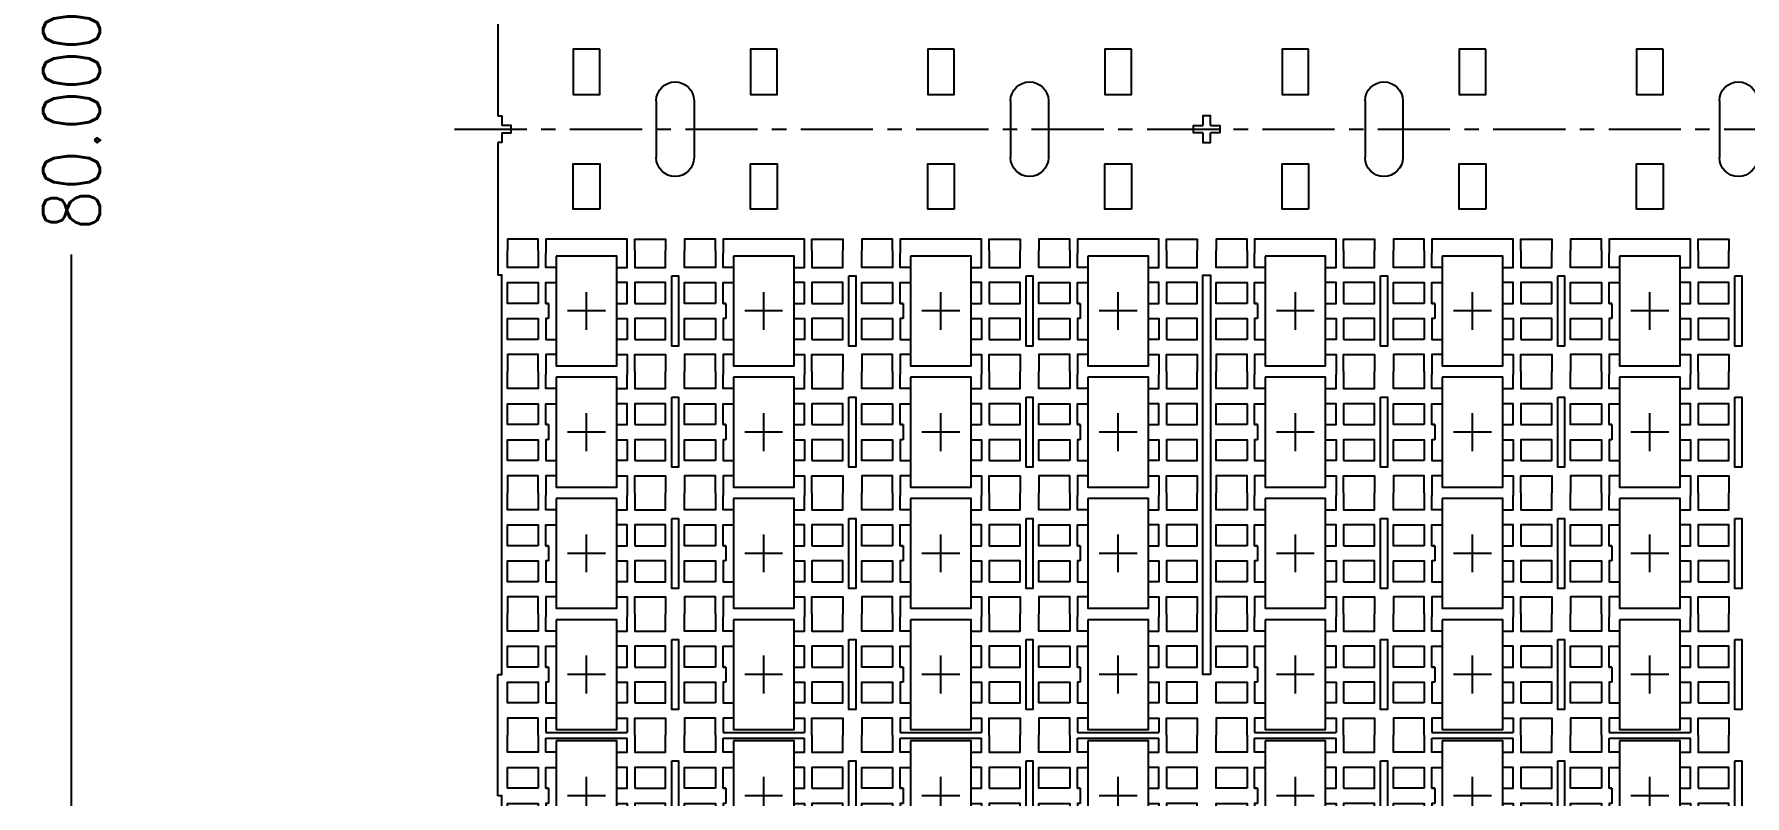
# Model space of a CAD drawing. Extents: x -578 to -250, y -99 to 32.
# Drawn here: x -574.22 to -529.04, y -53.23 to -33.13 of the extents above; entities that cross this region are included whole.
import ezdxf

# ---------------------------------------------------------------- set-up
doc = ezdxf.new("R2010")
doc.units = 0
doc.header["$LTSCALE"] = 5.080001
doc.header["$MEASUREMENT"] = 0
for name, pattern in [('CENTER', [0.6, 0.375, -0.075, 0.075, -0.075]), ('CENTER2', [1.125, 0.75, -0.125, 0.125, -0.125]), ('HIDDEN', [0.375, 0.25, -0.125])]:
    doc.linetypes.add(name, pattern=pattern)
doc.layers.get('0').update_dxf_attribs({"color": 20, "linetype": 'CONTINUOUS'})
doc.layers.get('Defpoints').update_dxf_attribs({"linetype": 'CONTINUOUS'})
for name, color, linetype in [('SH-01_CENTER', 2, 'CENTER2'), ('SH-01_DIM', 4, 'CONTINUOUS'), ('SH-01_OBJECT', 7, 'CONTINUOUS'), ('SH-01_PKG', 5, 'HIDDEN')]:
    doc.layers.add(name, color=color, linetype=linetype)
doc.styles.get("Standard").update_dxf_attribs({"font": 'simplex.shx', "width": 0.82})
doc.dimstyles.new('STANDARD$0', dxfattribs={"dimtxt": 2, "dimasz": 0.5, "dimexe": 0.18, "dimexo": 0.0625, "dimgap": 0.5, "dimtad": 0, "dimtih": 1, "dimtoh": 1, "dimlfac": 16, "dimzin": 0, "dimdsep": 46, "dimtxsty": 'STANDARD', "dimcen": 0.1, "dimadec": 0, "dimazin": 0, "dimtfac": 1, "dimtofl": 0, "dimtmove": 0, "dimatfit": 3, "dimfxl": 1, "dimtolj": 1, "dimtzin": 0, "dimarcsym": 0})

# ---------------------------------------------------------------- blocks, each defined once
blk = doc.blocks.new('*D7')
at = {"layer": 'Defpoints', "color": 0, "transparency": 16777216}
for p in [(28.667, 171.348), (15.065, 91.348), (28.667, 91.348)]:
    blk.add_point(p, dxfattribs=at)
at = {"layer": 'SH-01_DIM', "color": 0, "linetype": 'ByBlock', "lineweight": -2, "transparency": 16777216}
for p, q in [((28.167, 171.348), (14.365, 171.348)), ((15.065, 170.348), (15.065, 135.128)), ((15.065, 92.348), (15.065, 128.037)), ((28.167, 91.348), (14.365, 91.348))]:
    blk.add_line(p, q, dxfattribs=at)
at = {"layer": 'SH-01_DIM', "color": 0, "transparency": 16777216}
for points in [[(14.898, 170.348), (15.232, 170.348), (15.065, 171.348)], [(14.898, 92.348), (15.232, 92.348), (15.065, 91.348)]]:
    blk.add_solid(points, dxfattribs=at)
at = {"layer": 'SH-01_DIM', "color": 0, "transparency": 16777216, "insert": (15.065, 131.582), "char_height": 1.5, "attachment_point": 5, "rotation": 90}
blk.add_mtext('\\A1;80.000', dxfattribs=at)
blk = doc.blocks.new('*U8')
at = {"layer": 'SH-01_CENTER', "linetype": 'Continuous'}
for p, q in [((0, -0.5), (0, 0.5)), ((-0.5, 0), (0.5, 0))]:
    blk.add_line(p, q, dxfattribs=at)
at = {"layer": 'SH-01_OBJECT', "linetype": 'Continuous'}
for p, q in [((1.075, 0.2), (1, 0.2)), ((1, 0.2), (1, -0.2))]:
    blk.add_line(p, q, dxfattribs=at)
at = {"layer": 'SH-01_OBJECT'}
for points in [[(-1.275, 1.6), (-1.275, 1.15), (-2.09, 1.15), (-2.09, 1.6)], [(-0.8, 1.15), (-1.075, 1.15), (-1.075, 1.525)], [(0.8, 1.15), (1.075, 1.15), (1.075, 1.525)], [(1.275, 1.6), (1.275, 1.15), (2.09, 1.15), (2.09, 1.6)], [(-0.8, 0.2), (-1.075, 0.2), (-1.075, 0.75), (-0.8, 0.75)], [(1, 0.2), (1.075, 0.2), (1.075, 0.75), (0.8, 0.75)], [(-0.8, -0.2), (-1.075, -0.2), (-1.075, -0.75), (-0.8, -0.75)], [(1, -0.2), (1.075, -0.2), (1.075, -0.75), (0.8, -0.75)], [(-1.275, -1.6), (-1.275, -1.15), (-2.09, -1.15), (-2.09, -1.6)], [(-0.8, -1.15), (-1.075, -1.15), (-1.075, -1.525)], [(0.8, -1.15), (1.075, -1.15), (1.075, -1.525)], [(1.275, -1.6), (1.275, -1.15), (2.09, -1.15), (2.09, -1.6)]]:
    blk.add_lwpolyline(points, dxfattribs=at)
at = {"layer": 'SH-01_OBJECT', "linetype": 'Continuous'}
for points in [[(-1.275, 0.2), (-2.09, 0.2), (-2.09, 0.75), (-1.275, 0.75)], [(1.275, 0.2), (2.09, 0.2), (2.09, 0.75), (1.275, 0.75)], [(-1.275, -0.75), (-2.09, -0.75), (-2.09, -0.2), (-1.275, -0.2)], [(1.275, -0.75), (2.09, -0.75), (2.09, -0.2), (1.275, -0.2)]]:
    blk.add_lwpolyline(points, close=True, dxfattribs=at)
at = {"layer": 'SH-01_PKG'}
blk.add_lwpolyline([(0.8, 1.45), (0.8, -1.45), (-0.8, -1.45), (-0.8, 1.45), (0.8, 1.45)], dxfattribs=at)
at = {"layer": 'SH-01_PKG', "linetype": 'ByBlock'}
blk.add_lwpolyline([(0.8, 1.45), (0.8, -1.45), (-0.8, -1.45), (-0.8, 1.45), (0.8, 1.45)], dxfattribs=at)
blk = doc.blocks.new('*U9')
at = {"layer": 'SH-01_OBJECT', "color": 0, "linetype": 'ByBlock', "lineweight": -2, "transparency": 16777216}
for p in [(266.76, 35.2), (271.44, 35.2), (276.12, 35.2), (280.8, 35.2), (285.48, 35.2), (290.16, 35.2), (294.84, 35.2), (266.76, 32), (271.44, 32), (276.12, 32), (280.8, 32), (285.48, 32), (290.16, 32), (294.84, 32), (266.76, 28.8), (271.44, 28.8), (276.12, 28.8), (280.8, 28.8), (285.48, 28.8), (290.16, 28.8), (294.84, 28.8), (266.76, 25.6), (271.44, 25.6), (276.12, 25.6), (280.8, 25.6), (285.48, 25.6), (290.16, 25.6), (294.84, 25.6), (266.76, 22.4), (271.44, 22.4), (276.12, 22.4), (280.8, 22.4), (285.48, 22.4), (290.16, 22.4), (294.84, 22.4)]:
    blk.add_blockref('*U8', p, dxfattribs=at)
blk = doc.blocks.new('*U10')
at = {"layer": 'SH-01_OBJECT', "linetype": 'Continuous'}
for points in [[(-0.1, 0.1), (-0.35, 0.1), (-0.35, -0.1), (-0.1, -0.1)], [(-0.1, 0.1), (-0.1, 0.35), (0.1, 0.35), (0.1, 0.1)], [(0.1, -0.1), (0.35, -0.1), (0.35, 0.1), (0.1, 0.1)], [(0.1, -0.1), (0.1, -0.35), (-0.1, -0.35), (-0.1, -0.1)]]:
    blk.add_lwpolyline(points, dxfattribs=at)
blk = doc.blocks.new('*U11')
at = {"layer": 'SH-01_OBJECT', "color": 0, "linetype": 'ByBlock', "lineweight": -2, "transparency": 16777216}
blk.add_blockref('*U10', (262.08, 0), dxfattribs=at)
blk = doc.blocks.new('*U12')
at = {"layer": 'SH-01_OBJECT', "linetype": 'Continuous'}
for p, q in [((-0.5, 0.75), (-0.5, -0.75)), ((0.5, 0.75), (0.5, -0.75))]:
    blk.add_line(p, q, dxfattribs=at)
for centre, start, end in [((0, 0.75), 0, 180), ((0, -0.75), 180, 0)]:
    blk.add_arc(centre, 0.5, start, end, dxfattribs=at)
blk = doc.blocks.new('*U13')
at = {"layer": 'SH-01_OBJECT', "color": 0, "linetype": 'ByBlock', "lineweight": -2, "transparency": 16777216}
for p in [(262.08, 0), (271.44, 0), (280.8, 0), (290.16, 0)]:
    blk.add_blockref('*U12', p, dxfattribs=at)
blk = doc.blocks.new('*U14')
at = {"layer": 'SH-01_OBJECT', "linetype": 'Continuous'}
for points in [[(-0.35, 2.115), (0.35, 2.115), (0.35, 0.915), (-0.35, 0.915)], [(-0.35, -2.115), (0.35, -2.115), (0.35, -0.915), (-0.35, -0.915)]]:
    blk.add_lwpolyline(points, close=True, dxfattribs=at)
blk = doc.blocks.new('*U15')
at = {"layer": 'SH-01_OBJECT', "color": 0, "linetype": 'ByBlock', "lineweight": -2, "transparency": 16777216}
for p in [(271.44, 0), (280.8, 0), (290.16, 0)]:
    blk.add_blockref('*U14', p, dxfattribs=at)
blk = doc.blocks.new('*U16')
at = {"layer": 'SH-01_OBJECT', "linetype": 'Continuous'}
for points in [[(-0.35, 2.115), (0.35, 2.115), (0.35, 0.915), (-0.35, 0.915)], [(-0.35, -2.115), (0.35, -2.115), (0.35, -0.915), (-0.35, -0.915)]]:
    blk.add_lwpolyline(points, close=True, dxfattribs=at)
blk = doc.blocks.new('*U17')
at = {"layer": 'SH-01_OBJECT', "color": 0, "linetype": 'ByBlock', "lineweight": -2, "transparency": 16777216}
for p in [(262.08, 0), (271.44, 0), (280.8, 0), (290.16, 0)]:
    blk.add_blockref('*U16', p, dxfattribs=at)
blk = doc.blocks.new('*U19')
at = {"layer": 'SH-01_OBJECT'}
for points in [[(-1.275, 42.225), (-1.275, 42.525), (-2.09, 42.525), (-2.09, 42.225)], [(-1.075, 42.15), (-1.075, 42.525), (1.075, 42.525), (1.075, 42.15)], [(1.275, 42.225), (1.275, 42.525), (2.09, 42.525), (2.09, 42.225)]]:
    blk.add_lwpolyline(points, dxfattribs=at)
blk = doc.blocks.new('*U18')
at = {"color": 0, "linetype": 'ByBlock', "lineweight": -2, "transparency": 16777216}
for p in [(266.76, 0), (271.44, 0), (276.12, 0), (280.8, 0), (285.48, 0), (290.16, 0), (294.84, 0)]:
    blk.add_blockref('*U19', p, dxfattribs=at)
blk = doc.blocks.new('*U33')
at = {"layer": 'SH-01_OBJECT', "linetype": 'Continuous'}
for points in [[(-4.77, 18.525), (-4.59, 18.525), (-4.59, 16.675), (-4.77, 16.675)], [(-0.09, 18.525), (0.09, 18.525), (0.09, 16.675), (-0.09, 16.675)], [(4.59, 18.525), (4.77, 18.525), (4.77, 16.675), (4.59, 16.675)], [(-4.77, 15.325), (-4.59, 15.325), (-4.59, 13.475), (-4.77, 13.475)], [(-0.09, 15.325), (0.09, 15.325), (0.09, 13.475), (-0.09, 13.475)], [(4.59, 15.325), (4.77, 15.325), (4.77, 13.475), (4.59, 13.475)], [(-4.77, 12.125), (-4.59, 12.125), (-4.59, 10.275), (-4.77, 10.275)], [(-0.09, 12.125), (0.09, 12.125), (0.09, 10.275), (-0.09, 10.275)], [(4.59, 12.125), (4.77, 12.125), (4.77, 10.275), (4.59, 10.275)], [(-4.77, 8.925), (-4.59, 8.925), (-4.59, 7.075), (-4.77, 7.075)], [(-0.09, 8.925), (0.09, 8.925), (0.09, 7.075), (-0.09, 7.075)], [(4.59, 8.925), (4.77, 8.925), (4.77, 7.075), (4.59, 7.075)], [(-4.77, 5.725), (-4.59, 5.725), (-4.59, 3.875), (-4.77, 3.875)], [(-0.09, 5.725), (0.09, 5.725), (0.09, 3.875), (-0.09, 3.875)], [(4.59, 5.725), (4.77, 5.725), (4.77, 3.875), (4.59, 3.875)], [(-4.77, 2.525), (-4.59, 2.525), (-4.59, 0.675), (-4.77, 0.675)], [(-0.09, 2.525), (0.09, 2.525), (0.09, 0.675), (-0.09, 0.675)], [(4.59, 2.525), (4.77, 2.525), (4.77, 0.675), (4.59, 0.675)], [(-4.77, -0.675), (-4.59, -0.675), (-4.59, -2.525), (-4.77, -2.525)], [(-0.09, -0.675), (0.09, -0.675), (0.09, -2.525), (-0.09, -2.525)], [(4.59, -0.675), (4.77, -0.675), (4.77, -2.525), (4.59, -2.525)], [(-4.77, -3.875), (-4.59, -3.875), (-4.59, -5.725), (-4.77, -5.725)], [(-0.09, -3.875), (0.09, -3.875), (0.09, -5.725), (-0.09, -5.725)], [(4.59, -3.875), (4.77, -3.875), (4.77, -5.725), (4.59, -5.725)], [(-4.77, -7.075), (-4.59, -7.075), (-4.59, -8.925), (-4.77, -8.925)], [(-0.09, -7.075), (0.09, -7.075), (0.09, -8.925), (-0.09, -8.925)], [(4.59, -7.075), (4.77, -7.075), (4.77, -8.925), (4.59, -8.925)], [(-4.77, -10.275), (-4.59, -10.275), (-4.59, -12.125), (-4.77, -12.125)], [(-0.09, -10.275), (0.09, -10.275), (0.09, -12.125), (-0.09, -12.125)], [(4.59, -10.275), (4.77, -10.275), (4.77, -12.125), (4.59, -12.125)], [(-4.77, -13.475), (-4.59, -13.475), (-4.59, -15.325), (-4.77, -15.325)], [(-0.09, -13.475), (0.09, -13.475), (0.09, -15.325), (-0.09, -15.325)], [(4.59, -13.475), (4.77, -13.475), (4.77, -15.325), (4.59, -15.325)], [(-4.77, -16.675), (-4.59, -16.675), (-4.59, -18.525), (-4.77, -18.525)], [(-0.09, -16.675), (0.09, -16.675), (0.09, -18.525), (-0.09, -18.525)], [(4.59, -16.675), (4.77, -16.675), (4.77, -18.525), (4.59, -18.525)]]:
    blk.add_lwpolyline(points, close=True, dxfattribs=at)
blk = doc.blocks.new('*U34')
at = {"layer": 'SH-01_OBJECT', "color": 0, "linetype": 'ByBlock', "lineweight": -2, "transparency": 16777216}
for p in [(0, 0), (18.72, 0)]:
    blk.add_blockref('*U33', p, dxfattribs=at)
blk = doc.blocks.new('*U39')
at = {"layer": 'SH-01_OBJECT', "linetype": 'Continuous'}
for p, q in [((-1.075, 0.075), (1.075, 0.075)), ((-1.075, -0.075), (1.075, -0.075))]:
    blk.add_line(p, q, dxfattribs=at)
blk = doc.blocks.new('*U40')
at = {"layer": 'SH-01_OBJECT', "color": 0, "linetype": 'ByBlock', "lineweight": -2, "transparency": 16777216}
for p in [(0, 0), (4.68, 0), (9.36, 0), (14.04, 0), (18.72, 0), (23.4, 0), (28.08, 0)]:
    blk.add_blockref('*U39', p, dxfattribs=at)
blk = doc.blocks.new('*U35')
at = {"layer": 'SH-01_OBJECT', "linetype": 'Continuous'}
for p, q in [((-1.075, 16.075), (-1.075, 15.925)), ((1.075, 16.075), (1.075, 15.925)), ((-1.075, 12.875), (-1.075, 12.725)), ((1.075, 12.875), (1.075, 12.725)), ((-1.075, 9.675), (-1.075, 9.525)), ((1.075, 9.675), (1.075, 9.525)), ((-1.075, 3.275), (-1.075, 3.125)), ((1.075, 3.275), (1.075, 3.125)), ((-1.075, 0.075), (-1.075, -0.075)), ((1.075, 0.075), (1.075, -0.075)), ((-1.075, -3.125), (-1.075, -3.275)), ((1.075, -3.125), (1.075, -3.275)), ((-1.075, -9.525), (-1.075, -9.675)), ((1.075, -9.525), (1.075, -9.675)), ((-1.075, -12.725), (-1.075, -12.875)), ((1.075, -12.725), (1.075, -12.875)), ((-1.075, -15.925), (-1.075, -16.075)), ((1.075, -15.925), (1.075, -16.075))]:
    blk.add_line(p, q, dxfattribs=at)
blk = doc.blocks.new('*U36')
at = {"layer": 'SH-01_OBJECT', "color": 0, "linetype": 'ByBlock', "lineweight": -2, "transparency": 16777216}
for p in [(0, 0), (4.68, 0), (9.36, 0), (14.04, 0), (18.72, 0), (23.4, 0), (28.08, 0)]:
    blk.add_blockref('*U35', p, dxfattribs=at)
blk = doc.blocks.new('*U55')
at = {"layer": 'SH-01_OBJECT'}
blk.add_lwpolyline([(0.1, -14.4), (-0.1, -14.4), (-0.1, -3.85), (0.1, -3.85)], close=True, dxfattribs=at)
blk = doc.blocks.new('*U56')
at = {"color": 0, "linetype": 'ByBlock', "lineweight": -2, "transparency": 16777216}
blk.add_blockref('*U55', (0, 0), dxfattribs=at)

msp = doc.modelspace()

# ---------------------------------------------------------------- linework, layer by layer
at = {"layer": 'SH-01_CENTER', "linetype": 'CENTER'}
msp.add_line((-563.116, -35.6332), (-261.3067, -35.6332), dxfattribs=at)
at = {"layer": 'SH-01_OBJECT'}
for points in [[(-561.9713, -31.7832), (-561.9713, -33.7082), (-561.9713, -33.7082), (-561.9713, -35.2832)], [(-561.9713, -35.9832), (-561.9713, -36.3082), (-561.9713, -36.3082), (-561.9713, -39.4832)], [(-561.9713, -50.0332), (-561.8713, -50.0332), (-561.8713, -39.4832), (-561.9713, -39.4832)], [(-561.9713, -53.2332), (-561.9713, -50.0332)], [(-561.9713, -62.8332), (-561.8713, -62.8332), (-561.8713, -53.2332), (-561.9713, -53.2332)]]:
    msp.add_lwpolyline(points, dxfattribs=at)
at = {"layer": 'SH-01_OBJECT', "linetype": 'Continuous'}
for points in [[(-561.9713, -35.2832), (-561.8713, -35.2832), (-561.8713, -35.5332)], [(-561.8713, -35.7332), (-561.6213, -35.7332), (-561.6213, -35.5332), (-561.8713, -35.5332)], [(-561.8713, -35.7332), (-561.8713, -35.9832), (-561.9713, -35.9832)]]:
    msp.add_lwpolyline(points, dxfattribs=at)

# ---------------------------------------------------------------- block references
at = {"linetype": 'Continuous'}
msp.add_blockref('*U56', (-543.2513, -35.6332), dxfattribs=at)
at = {"xscale": -1, "rotation": 359.9999999948642}
msp.add_blockref('*U18', (-264.7913, -81.0582), dxfattribs=at)
at = {"layer": 'SH-01_OBJECT', "linetype": 'Continuous', "xscale": -1, "rotation": 359.9999999948642}
for name, p in [('*U11', (-281.1715, -35.6332)), ('*U17', (-269.4702, -35.6332)), ('*U15', (-264.7902, -35.6332)), ('*U13', (-267.1313, -35.6332)), ('*U9', (-264.7913, -75.6332))]:
    msp.add_blockref(name, p, dxfattribs=at)
at = {"layer": 'SH-01_OBJECT', "linetype": 'Continuous'}
for name, p in [('*U34', (-552.6113, -58.0332)), ('*U36', (-559.6313, -58.0332)), ('*U40', (-559.6313, -51.6332))]:
    msp.add_blockref(name, p, dxfattribs=at)

# ---------------------------------------------------------------- dimensions: what is measured, and where the dimension line sits
at = {"layer": 'SH-01_DIM'}
dim = msp.add_linear_dim(base=(-573.2331, -75.6332), p1=(-559.6313, 4.3668), p2=(-559.6313, -75.6332), angle=90, dimstyle='STANDARD$0', override={"dimtxt": 1.5, "dimasz": 1, "dimexe": 0.7, "dimexo": 0.5, "dimtih": 0, "dimdec": 3, "dimlfac": 1, "dimcen": 1, "dimdle": 3, "dimtdec": 3, "dimarcsym": 1}, dxfattribs=at)
dim.commit()
dim.dimension.update_dxf_attribs({"geometry": '*D7', "text_midpoint": (-573.2331, -35.3986), "dimtype": 128, "insert": (-588.2982, -166.9809)})

doc.saveas('drawing.dxf')
